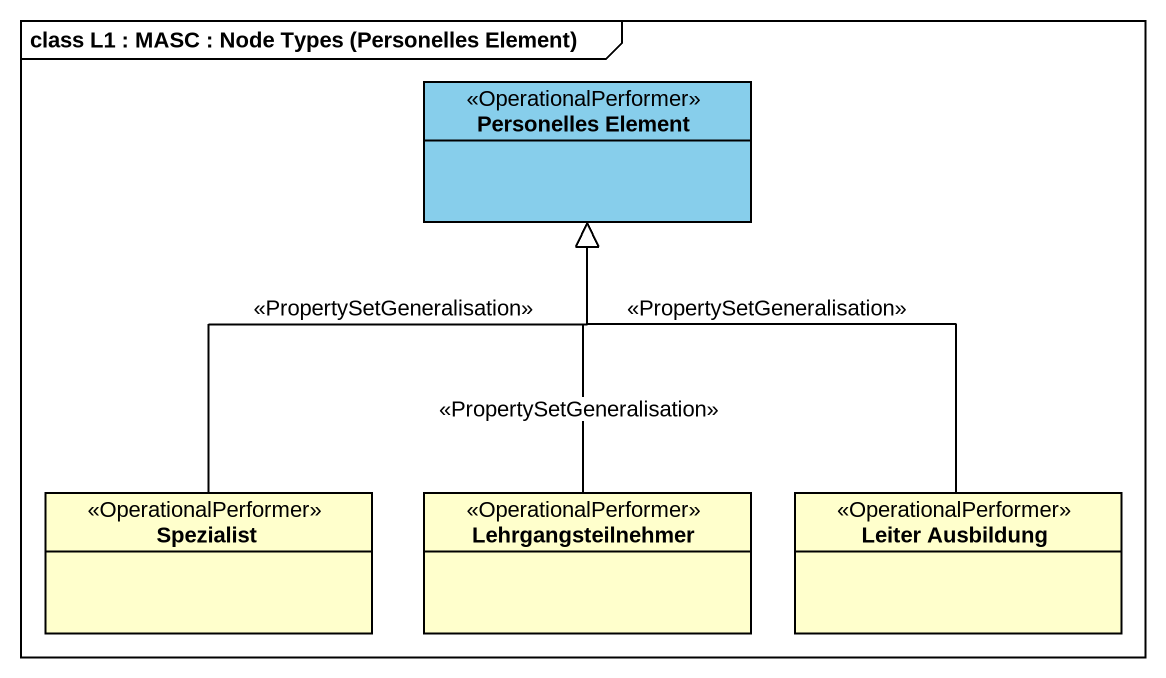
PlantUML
@startuml
mainframe class L1 : MASC : Node Types (Personelles Element)
hide circle
hide empty members
class "Personelles Element" as Personelles_Element <<OperationalPerformer>> #87CEEB
class Spezialist <<OperationalPerformer>>
class Lehrgangsteilnehmer <<OperationalPerformer>>
class "Leiter Ausbildung" as Leiter_Ausbildung <<OperationalPerformer>>
Spezialist -up-|> Personelles_Element : <<PropertySetGeneralisation>>
Lehrgangsteilnehmer -up-|> Personelles_Element : <<PropertySetGeneralisation>>
Leiter_Ausbildung -up-|> Personelles_Element : <<PropertySetGeneralisation>>
@enduml
